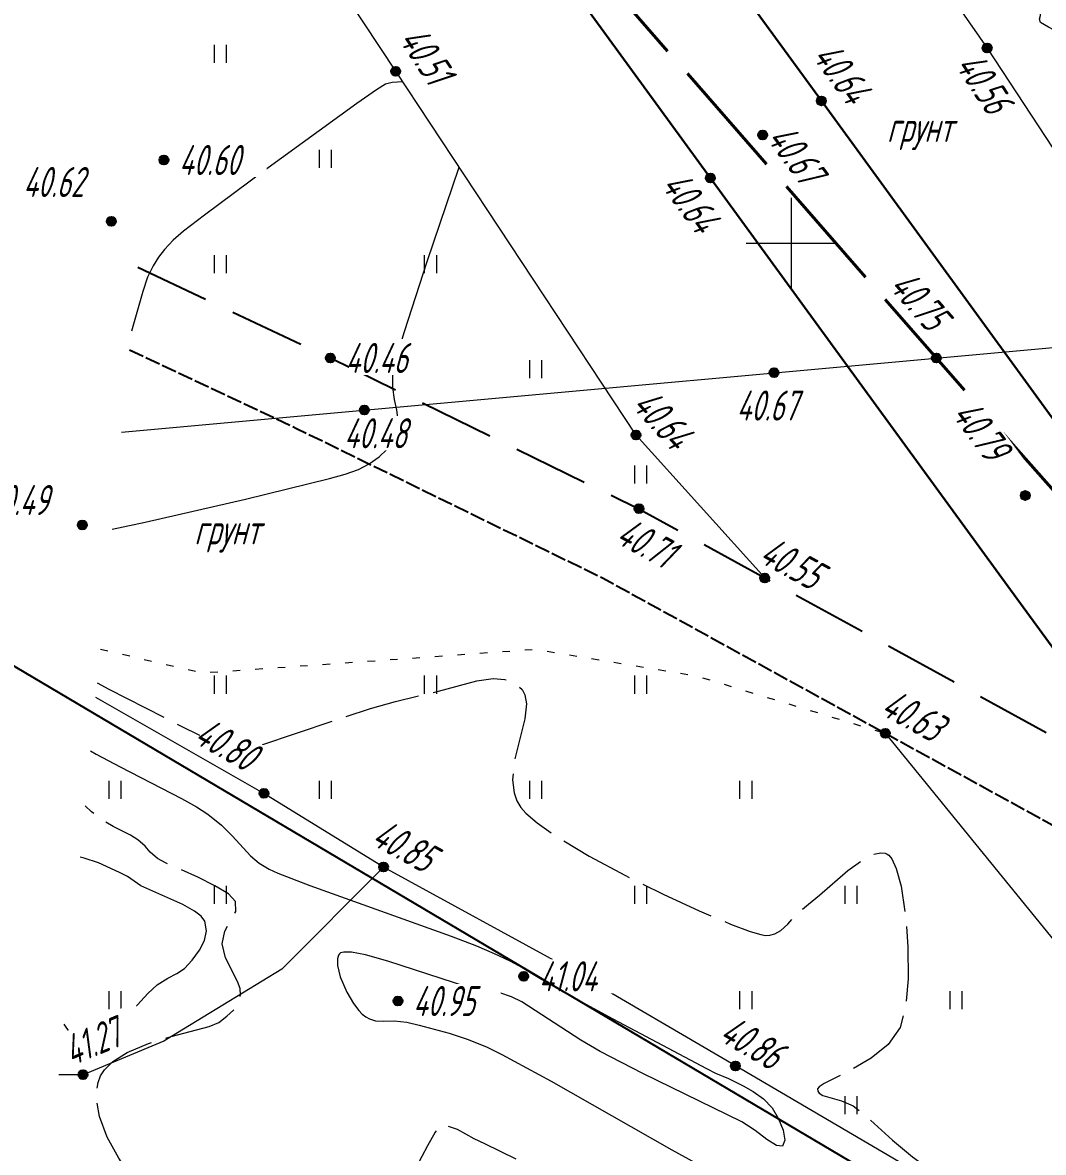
# Model space of a CAD drawing. Extents: x 2208637 to 2213412, y 575334 to 577367.
# Drawn here: x 2211174.41 to 2211208.4, y 576819.73 to 576857.34 of the extents above; entities that cross this region are included whole.
import ezdxf
from ezdxf.enums import TextEntityAlignment as Align

# ---------------------------------------------------------------- set-up
doc = ezdxf.new("R2010")
doc.units = 0
doc.header["$LTSCALE"] = 0.5
for name, pattern in [('2000_366_2', [1.5, 0.5, -1]), ('500_122_1_2', [10, 8, -2]), ('500_193_1_1', [7, 5, -2]), ('500_193_1_2', [1, 1, 0]), ('500_329_3', [6, 5, -1])]:
    doc.linetypes.add(name, pattern=pattern)
doc.layers.get('0').update_dxf_attribs({"lineweight": 25})
for name, color, linetype, lineweight in [('ИИ_ГАЗОПРОВОДЫ', 150, 'Continuous', 25), ('ИИ_ГОРИЗОНТАЛИ_ОСН', 32, 'Continuous', 15), ('ИИ_ГРАНИЦЫ_ЗЕМЛЕПОЛЬЗОВАТЕЛЕЙ', 7, 'Continuous', 25), ('ИИ_ДОРОГИ_АД', 7, 'Continuous', 25), ('ИИ_КАБЕЛЯ_СВЯЗИ', 212, 'Continuous', 25), ('ИИ_КООРДИНАТНАЯ_СЕТКА', 3, 'Continuous', 25), ('ИИ_ОГРАДЫ', 7, 'Continuous', 25), ('ИИ_ОТМЕТКИ', 7, 'Continuous', 25), ('ИИ_УГОДЬЯ', 7, 'Continuous', 25)]:
    doc.layers.add(name, color=color, linetype=linetype, lineweight=lineweight)
doc.styles.add('D431', font='', dxfattribs={"height": 1})
doc.styles.add('GOST 2.304', font='cs_gost2304.shx', dxfattribs={"width": 0.8, "oblique": 15})
doc.styles.get('D431').set_extended_font_data('D431', italic=True)
doc.linetypes.add('2000_475_1', pattern='A,3,[1,Topography.shx,S=0.5,R=90,X=0,Y=0],0', length=3)
doc.linetypes.add('2000_485_1', pattern='A,34.5,[1,Topography.shx,S=1.5,R=120,X=0.5,Y=-0.87],-0.01,[1,Topography.shx,S=1.5,R=0,X=-0.25,Y=0.43],0,[3,Topography.shx,S=1,R=0,X=0.5,Y=0],-0.01,[1,Topography.shx,S=1.5,R=60,X=0.5,Y=-0.87],-1,34.5', length=70.02)
doc.linetypes.add('500_132_1', pattern='A,4,[3,Topography.shx,S=2.5,R=0,X=0,Y=0],4,-2', length=10)

# ---------------------------------------------------------------- blocks, each defined once
blk = doc.blocks.new('500_12')
at = {"color": 0, "linetype": 'Continuous', "lineweight": -2, "flags": 128}
for points in [[(0, 3), (0, -3)], [(-3, 0), (3, 0)]]:
    blk.add_lwpolyline(points, dxfattribs=at)
at = {"color": 7, "linetype": 'Continuous', "lineweight": -2, "style": 'D431'}
blk.add_attdef('Вертикальная_подпись', (-0.5, 0.5), '', height=2, rotation=90, dxfattribs=at)
blk.add_attdef('Горизонтальная_подпись', (0.5, 0.5), '', height=2, dxfattribs=at)
blk = doc.blocks.new('500_401')
at = {"color": 0, "linetype": 'Continuous', "lineweight": -2}
for points in [[(-0.4, 0), (-0.4, 1.2)], [(0.4, 0), (0.4, 1.2)]]:
    blk.add_lwpolyline(points, dxfattribs=at)
blk = doc.blocks.new('500_330_1')
at = {"linetype": 'Continuous', "lineweight": -2}
h = blk.add_hatch(color=0, dxfattribs=at)
h.dxf.hatch_style = 1
edge = h.paths.add_edge_path()
edge.add_arc((0, 0), 0.3, 0, 360)
at = {"color": 0, "linetype": 'Continuous', "lineweight": -2}
blk.add_circle((0, 0), 0.3, dxfattribs=at)
at = {"color": 0, "linetype": 'Continuous', "lineweight": -2, "style": 'GOST 2.304', "flags": 1}
for tag, p in [('Номер', (-1, -1)), ('Номер_рабочей_станции', (-1, -3.5))]:
    blk.add_attdef(tag, text='', height=2, dxfattribs=at).set_placement(p, align=Align.RIGHT)
at = {"color": 0, "linetype": 'Continuous', "lineweight": -2, "style": 'GOST 2.304'}
blk.add_attdef('Высота', (1, -1), '', height=2, dxfattribs=at)
at = {"color": 0, "linetype": 'Continuous', "lineweight": -2, "style": 'GOST 2.304', "flags": 1}
blk.add_attdef('Код', (0, -3.5), '', height=2, dxfattribs=at)
blk = doc.blocks.new('PD7E29FB7921E4EA9B9E6094250D61F')
at = {"color": 0, "linetype": '2000_485_1', "lineweight": -2, "flags": 128}
blk.add_lwpolyline([(2211134.45, 576819.17), (2211144.86, 576833.83), (2211150.75, 576843), (2211154.99, 576846.09), (2211159.93, 576844.44), (2211166.09, 576840.68), (2211208, 576815.87), (2211189.79, 576788.76)], close=True, dxfattribs=at)
at = {"color": 0, "lineweight": -2, "flags": 1}
for tag in ['Адрес (местоположение) участка', 'Дата постановки на учет', 'Тип объекта', 'Статус записи о ЗУ по справочнику', 'Кадастровый номер, обозначение, учетный номер объекта', 'Кадастровый номер квартала', 'Вид разрешенного использования по классификатору', 'Площадь, кв.м', 'Категория земель', 'Вид использования по документу', 'Кадастровая стоимость']:
    blk.add_attdef(tag, (0, 0), '', height=0.2, dxfattribs=at)

msp = doc.modelspace()

# ---------------------------------------------------------------- linework, layer by layer
at = {"layer": 'ИИ_ГАЗОПРОВОДЫ', "linetype": '500_122_1_2', "lineweight": 40, "elevation": 629.549, "flags": 128}
msp.add_lwpolyline([(2211183.591, 576876.872), (2211186.516, 576871.351), (2211192.136, 576860.751), (2211194.105, 576858.431), (2211205.965, 576844.89), (2211213.428, 576836.486), (2211217.544, 576831.882), (2211223.02, 576825.757), (2211232.134, 576816.04), (2211236.684, 576811.279), (2211241.977, 576805.703), (2211251.484, 576795.729), (2211263.068, 576783.571), (2211267.382, 576779.049)], dxfattribs=at)
at = {"layer": 'ИИ_ГОРИЗОНТАЛИ_ОСН', "color": 32, "linetype": '500_329_3', "lineweight": 20, "flags": 128}
for points, elevation in [([(2211212.17, 576847.898), (2211212.304, 576848.159), (2211212.62, 576848.568), (2211213.172, 576849.053), (2211213.994, 576849.571), (2211214.862, 576849.998), (2211216.297, 576850.613), (2211216.647, 576850.818), (2211216.897, 576851.11), (2211217.072, 576851.383), (2211217.371, 576851.916), (2211217.782, 576852.536), (2211217.882, 576852.751), (2211217.912, 576852.924), (2211217.906, 576853.074), (2211217.852, 576853.188), (2211217.511, 576853.254), (2211217.403, 576853.388), (2211217.287, 576853.588), (2211217.108, 576853.778), (2211216.878, 576853.871), (2211215.179, 576854.335), (2211214.436, 576854.56), (2211213.684, 576854.824), (2211212.23, 576855.44), (2211210.47, 576856.249), (2211208.971, 576856.975), (2211208.572, 576857.181), (2211208.304, 576857.343), (2211208.278, 576857.456), (2211208.303, 576857.571), (2211208.302, 576857.746), (2211208.133, 576857.938), (2211207.866, 576858.198), (2211207.698, 576858.537), (2211207.783, 576858.884), (2211208.04, 576859.524), (2211209.17, 576862.108), (2211209.441, 576862.823), (2211209.547, 576863.283), (2211209.525, 576863.76), (2211209.438, 576864.168), (2211209.257, 576864.522), (2211208.955, 576864.838), (2211208.566, 576865.019), (2211207.951, 576865.164), (2211207.192, 576865.277), (2211206.371, 576865.366), (2211204.875, 576865.492), (2211204.155, 576865.543), (2211203.489, 576865.57), (2211202.905, 576865.575), (2211202.427, 576865.558), (2211202.08, 576865.52), (2211201.785, 576865.413), (2211201.55, 576865.264), (2211201.333, 576865.15), (2211201.092, 576865.148), (2211200.825, 576865.422), (2211200.286, 576866.108), (2211198.667, 576868.313), (2211196.795, 576870.943), (2211194.531, 576874.193), (2211194.342, 576874.528), (2211194.276, 576874.727), (2211194.259, 576874.94), (2211194.273, 576875.197), (2211194.267, 576875.483), (2211194.189, 576875.788), (2211194.149, 576875.841)], 40.75), ([(2211176.895, 576835.36), (2211177.285, 576835.149), (2211179.518, 576834.007), (2211180.441, 576833.557), (2211181.122, 576833.247), (2211181.474, 576833.12), (2211181.782, 576833.115), (2211182.031, 576833.174), (2211185.128, 576834.226), (2211185.998, 576834.503), (2211186.826, 576834.743), (2211188.263, 576835.086), (2211189.535, 576835.433), (2211190.081, 576835.509), (2211190.471, 576835.475), (2211190.735, 576835.379), (2211190.898, 576835.275), (2211191.043, 576835.136), (2211191.137, 576834.965), (2211191.188, 576834.657), (2211191.132, 576834.168), (2211190.779, 576832.725), (2211190.725, 576832.129), (2211190.777, 576831.701), (2211190.872, 576831.43), (2211191, 576831.214), (2211191.17, 576831.023), (2211191.541, 576830.705), (2211192.215, 576830.233), (2211193.277, 576829.596), (2211194.485, 576828.945), (2211195.741, 576828.323), (2211196.941, 576827.771), (2211197.985, 576827.33), (2211198.64, 576827.086), (2211198.992, 576826.979), (2211199.148, 576826.95), (2211199.293, 576826.961), (2211199.457, 576827.005), (2211199.663, 576827.116), (2211199.894, 576827.328), (2211200.186, 576827.654), (2211200.576, 576827.995), (2211200.945, 576828.292), (2211201.889, 576829.112), (2211202.381, 576829.468), (2211202.748, 576829.652), (2211202.994, 576829.704), (2211203.139, 576829.687), (2211203.204, 576829.661), (2211203.258, 576829.624), (2211203.361, 576829.497), (2211203.502, 576829.186), (2211203.663, 576828.59), (2211203.812, 576827.637), (2211203.894, 576826.569), (2211203.898, 576825.506), (2211203.814, 576824.57), (2211203.63, 576823.883), (2211203.231, 576823.325), (2211202.664, 576822.868), (2211202.035, 576822.499), (2211201.102, 576822.022), (2211200.936, 576821.908), (2211200.886, 576821.843), (2211200.891, 576821.771), (2211200.936, 576821.702), (2211201.058, 576821.624), (2211201.677, 576821.445), (2211202.068, 576821.284), (2211202.367, 576821.054), (2211203.383, 576820.141), (2211204.043, 576819.587), (2211204.767, 576819.053), (2211205.525, 576818.606), (2211206.289, 576818.308), (2211207.035, 576818.128), (2211207.752, 576818), (2211208.433, 576817.942), (2211209.072, 576817.969), (2211209.661, 576818.098), (2211210.092, 576818.287), (2211210.389, 576818.483), (2211210.663, 576818.731), (2211210.745, 576818.828), (2211210.875, 576819.055), (2211210.998, 576819.464), (2211211.052, 576820.105), (2211210.997, 576820.985), (2211210.768, 576822.633), (2211210.739, 576823.108), (2211210.777, 576823.348), (2211210.839, 576823.441), (2211210.94, 576823.476), (2211211.053, 576823.467), (2211211.223, 576823.378), (2211211.454, 576823.136), (2211211.758, 576822.683), (2211212.457, 576821.515), (2211212.875, 576820.925), (2211213.298, 576820.428), (2211215.203, 576818.322), (2211215.873, 576817.545), (2211216.471, 576816.794), (2211216.944, 576816.109), (2211217.24, 576815.528), (2211217.412, 576814.832), (2211217.456, 576814.139), (2211217.419, 576813.481), (2211217.304, 576812.401), (2211217.322, 576812.042), (2211217.422, 576811.681), (2211217.534, 576811.402), (2211217.688, 576811.142), (2211217.91, 576810.838), (2211218.227, 576810.521), (2211219.691, 576809.348), (2211220.046, 576808.994), (2211220.297, 576808.598), (2211220.593, 576807.89), (2211220.801, 576807.601), (2211221.053, 576807.406), (2211221.548, 576807.209), (2211221.85, 576807.058), (2211222.362, 576806.711), (2211224.118, 576805.411), (2211224.296, 576805.262), (2211224.368, 576805.009), (2211225.098, 576804.76), (2211225.433, 576804.588), (2211225.772, 576804.308), (2211226.22, 576803.874), (2211227.167, 576802.886), (2211227.28, 576802.862), (2211227.624, 576802.846), (2211227.684, 576802.789), (2211234.173, 576793.088)], 40.75), ([(2211169.182, 576812.72), (2211169.69, 576812.159), (2211170.404, 576811.456), (2211171.197, 576810.813), (2211172.022, 576810.281), (2211172.852, 576809.844), (2211173.661, 576809.483), (2211175.7, 576808.693), (2211176.164, 576808.47), (2211176.71, 576808.084), (2211177.533, 576807.334), (2211177.86, 576807.13), (2211178.138, 576807.043), (2211178.461, 576807.027), (2211178.747, 576807.07), (2211179.022, 576807.161), (2211179.375, 576807.347), (2211179.797, 576807.675), (2211180.205, 576808.095), (2211180.604, 576808.593), (2211181, 576809.152), (2211181.322, 576809.734), (2211181.607, 576810.435), (2211181.853, 576811.192), (2211182.06, 576811.942), (2211182.443, 576813.518), (2211182.576, 576813.875), (2211182.708, 576814.169), (2211182.781, 576814.443), (2211182.738, 576814.745), (2211182.553, 576814.955), (2211182.167, 576815.211), (2211181.013, 576815.892), (2211180.353, 576816.333), (2211179.708, 576816.851), (2211179.132, 576817.454), (2211178.604, 576818.123), (2211178.086, 576818.821), (2211177.618, 576819.533), (2211177.234, 576820.241), (2211176.973, 576820.928), (2211176.877, 576821.451), (2211176.883, 576821.822), (2211176.928, 576822.057), (2211177.012, 576822.279), (2211177.142, 576822.484), (2211177.415, 576822.755), (2211177.893, 576823.059), (2211178.608, 576823.359), (2211179.364, 576823.589), (2211180.628, 576823.916), (2211180.948, 576824.051), (2211181.218, 576824.265), (2211181.431, 576824.461), (2211181.584, 576824.683), (2211181.672, 576824.972), (2211181.658, 576825.186), (2211181.572, 576825.421), (2211181.165, 576826.212), (2211181.053, 576826.677), (2211181.145, 576827.091), (2211181.511, 576827.75), (2211181.504, 576828.08), (2211181.269, 576828.334), (2211180.816, 576828.609), (2211180.251, 576828.887), (2211179.189, 576829.36), (2211178.899, 576829.515), (2211178.661, 576829.726), (2211178.491, 576829.919), (2211178.253, 576830.131), (2211178.006, 576830.286), (2211177.425, 576830.578), (2211177.074, 576830.785), (2211176.711, 576831.07), (2211176.495, 576831.271)], 41.25), ([(2211230.237, 576793.471), (2211229.539, 576794.436), (2211229, 576795.255), (2211228.719, 576795.596), (2211228.363, 576795.9), (2211227.885, 576796.175), (2211227.306, 576796.337), (2211226.47, 576796.438), (2211225.479, 576796.491), (2211224.436, 576796.506), (2211223.441, 576796.498), (2211221.766, 576796.451), (2211221.645, 576796.465), (2211221.537, 576796.5), (2211221.345, 576796.863), (2211221.155, 576797.089), (2211220.89, 576797.205), (2211220.159, 576797.399), (2211219.928, 576797.539), (2211219.844, 576797.762), (2211219.868, 576798.299), (2211219.825, 576798.834), (2211219.783, 576799.146), (2211219.7, 576799.504), (2211219.559, 576799.882), (2211218.886, 576801.461), (2211216.987, 576805.766), (2211216.8, 576806.289), (2211216.572, 576807.135), (2211216.393, 576807.518), (2211216.078, 576807.914), (2211215.646, 576808.193), (2211214.783, 576808.63), (2211213.585, 576809.187), (2211212.149, 576809.827), (2211208.952, 576811.204), (2211203.569, 576813.458), (2211202.116, 576814.089), (2211201.998, 576814.167), (2211189.803, 576820.012), (2211189.454, 576820.181), (2211188.897, 576820.49), (2211188.533, 576820.61), (2211188.308, 576820.612), (2211188.154, 576820.4), (2211187.895, 576819.946), (2211187.249, 576818.729), (2211187.168, 576818.619), (2211187.08, 576818.513), (2211186.16, 576817.607), (2211185.686, 576817.107), (2211185.254, 576816.604), (2211184.937, 576816.156), (2211184.443, 576815.318), (2211184.284, 576814.944), (2211184.222, 576814.637), (2211184.223, 576814.392), (2211184.249, 576814.218), (2211184.291, 576814.066), (2211184.368, 576813.934), (2211184.563, 576813.708), (2211184.946, 576813.36), (2211187.024, 576811.759), (2211187.709, 576811.183), (2211188.268, 576810.618), (2211188.627, 576810.084), (2211188.832, 576809.447), (2211188.865, 576808.873), (2211188.717, 576807.76), (2211188.685, 576807.14), (2211188.781, 576806.425), (2211188.988, 576805.753), (2211189.307, 576804.942), (2211189.7, 576804.055), (2211190.127, 576803.152), (2211191.407, 576800.61), (2211191.611, 576800.25), (2211191.796, 576799.978), (2211191.954, 576799.699), (2211192.077, 576799.324), (2211192.18, 576798.882), (2211192.28, 576798.327), (2211192.322, 576797.723), (2211192.273, 576797.247), (2211192.169, 576796.915), (2211192.061, 576796.713), (2211191.931, 576796.548), (2211191.787, 576796.423), (2211191.534, 576796.278), (2211191.142, 576796.151), (2211190.605, 576796.065), (2211189.561, 576795.965), (2211189.159, 576795.862), (2211188.745, 576795.612), (2211188.441, 576795.34), (2211188.141, 576795.112), (2211187.735, 576794.995), (2211187.324, 576795.079), (2211186.873, 576795.328), (2211186.365, 576795.642), (2211185.787, 576795.922), (2211185.123, 576796.069), (2211184.556, 576796.011), (2211184.026, 576795.809), (2211183.508, 576795.546), (2211182.981, 576795.303), (2211182.419, 576795.16), (2211181.801, 576795.198), (2211181.255, 576795.442), (2211180.614, 576795.907), (2211179.9, 576796.538), (2211179.138, 576797.279), (2211177.558, 576798.877), (2211176.788, 576799.625), (2211176.061, 576800.266), (2211174.635, 576801.394), (2211171.742, 576803.524), (2211171.119, 576804.063), (2211170.152, 576805.106), (2211169.701, 576805.514), (2211169.308, 576805.741), (2211168.975, 576805.838), (2211168.598, 576805.86), (2211168.462, 576805.846), (2211168.182, 576805.773), (2211167.749, 576805.568), (2211167.17, 576805.161), (2211166.496, 576804.526), (2211165.937, 576803.872), (2211165.619, 576803.421), (2211165.478, 576803.168), (2211165.439, 576803.056), (2211165.45, 576802.979), (2211165.503, 576802.916), (2211165.641, 576802.855), (2211166.262, 576802.721), (2211166.573, 576802.529), (2211166.754, 576802.235), (2211166.993, 576801.718), (2211167.256, 576801.045), (2211167.511, 576800.282), (2211167.725, 576799.498), (2211167.866, 576798.758), (2211167.9, 576798.131), (2211167.78, 576797.495), (2211167.535, 576796.886), (2211167.236, 576796.334), (2211166.779, 576795.574), (2211166.707, 576795.411), (2211166.694, 576795.333), (2211166.723, 576795.257), (2211166.787, 576795.182), (2211166.921, 576795.109), (2211167.5, 576794.952), (2211168.088, 576794.678), (2211168.443, 576794.556), (2211168.861, 576794.502), (2211169.287, 576794.631), (2211170.843, 576795.383), (2211171.779, 576795.806), (2211172.692, 576796.127), (2211173.341, 576796.245), (2211173.746, 576796.218), (2211173.967, 576796.133), (2211174.06, 576796.068), (2211174.131, 576795.997), (2211174.245, 576795.82), (2211174.353, 576795.471), (2211174.393, 576794.879), (2211174.311, 576793.999), (2211174.129, 576793.041), (2211173.895, 576792.09), (2211173.462, 576790.552), (2211173.36, 576790.134), (2211173.242, 576789.355), (2211172.995, 576788.213), (2211172.808, 576787.062), (2211172.645, 576786.378), (2211172.406, 576785.683), (2211172.065, 576785.021), (2211171.599, 576784.437), (2211171.043, 576783.996), (2211170.254, 576783.518), (2211169.299, 576783.034), (2211168.242, 576782.576), (2211167.151, 576782.176), (2211166.092, 576781.865), (2211165.13, 576781.675), (2211164.474, 576781.631), (2211164.072, 576781.672), (2211163.854, 576781.739), (2211163.762, 576781.784), (2211163.656, 576781.856), (2211163.474, 576782.042), (2211163.27, 576782.413), (2211163.103, 576783.041), (2211163.016, 576783.956), (2211162.999, 576785.772), (2211162.958, 576786.328), (2211162.884, 576786.625), (2211162.805, 576786.751), (2211162.678, 576786.827), (2211162.504, 576786.863), (2211162.207, 576786.837), (2211161.771, 576786.695), (2211161.225, 576786.425), (2211160.755, 576786.162), (2211160.446, 576786.021), (2211160.173, 576785.986), (2211159.951, 576785.983), (2211159.677, 576785.953), (2211157.651, 576785.501), (2211156.617, 576785.237), (2211155.623, 576784.951), (2211154.801, 576784.66), (2211154.282, 576784.385), (2211153.873, 576784.023), (2211153.553, 576783.654), (2211153.324, 576783.259), (2211153.189, 576782.816), (2211153.15, 576782.308), (2211153.286, 576781.809), (2211153.629, 576781.145), (2211154.098, 576780.396), (2211155.462, 576778.409), (2211155.637, 576778.092), (2211155.681, 576777.821), (2211155.644, 576777.369), (2211155.665, 576777.088), (2211155.758, 576776.517), (2211155.848, 576776.28), (2211156.027, 576776.067), (2211156.276, 576775.948), (2211156.683, 576775.854), (2211158.524, 576775.59), (2211159.868, 576775.355), (2211163.557, 576774.8), (2211165.068, 576774.55), (2211166.564, 576774.274), (2211167.95, 576773.974), (2211169.133, 576773.654), (2211169.87, 576773.385), (2211170.27, 576773.178), (2211170.452, 576773.038), (2211170.587, 576772.863), (2211170.698, 576772.644), (2211170.794, 576772.288), (2211170.812, 576771.775), (2211170.71, 576771.096), (2211170.358, 576769.733), (2211170.248, 576769.114), (2211170.275, 576768.581), (2211170.479, 576767.958), (2211170.741, 576767.425), (2211171.043, 576766.971), (2211171.363, 576766.585), (2211171.684, 576766.256), (2211172.047, 576765.93), (2211172.382, 576765.698), (2211172.738, 576765.537), (2211173.162, 576765.427), (2211173.569, 576765.401), (2211173.901, 576765.464), (2211174.241, 576765.558), (2211174.672, 576765.624), (2211175.915, 576765.638), (2211181.435, 576765.611), (2211181.588, 576765.655), (2211181.835, 576765.968), (2211182.095, 576766.06), (2211185.343, 576767), (2211186.787, 576767.437), (2211187.414, 576767.659), (2211188.882, 576768.234), (2211189.267, 576768.352), (2211189.657, 576768.436), (2211189.966, 576768.478), (2211192.1, 576768.698), (2211193.273, 576768.836), (2211193.882, 576768.894), (2211194.959, 576768.966), (2211195.276, 576769.024), (2211195.451, 576769.093), (2211195.563, 576769.192), (2211195.632, 576769.36), (2211195.653, 576769.561), (2211195.612, 576769.853), (2211195.466, 576770.198), (2211195.233, 576770.449), (2211194.882, 576770.486), (2211194.353, 576770.375), (2211193.405, 576770.119), (2211193.205, 576770.099), (2211193.13, 576770.121), (2211193.114, 576770.177), (2211193.164, 576770.249), (2211193.344, 576770.374), (2211193.726, 576770.561), (2211194.313, 576770.798), (2211195.231, 576771.133), (2211195.593, 576771.259), (2211196.04, 576771.388), (2211196.129, 576771.43), (2211196.686, 576771.225), (2211197.118, 576771.041), (2211197.429, 576770.866), (2211197.612, 576770.668), (2211197.724, 576770.469), (2211197.895, 576770.25), (2211198.081, 576770.097), (2211198.499, 576769.83), (2211198.741, 576769.636), (2211198.997, 576769.373), (2211199.543, 576768.729), (2211199.677, 576768.668), (2211199.826, 576768.635), (2211200.422, 576768.589), (2211200.6, 576768.545), (2211200.48, 576768.474), (2211200.23, 576768.417), (2211199.541, 576768.343), (2211199.223, 576768.287), (2211198.919, 576768.2), (2211197.575, 576767.738), (2211197.002, 576767.575), (2211195.633, 576767.293), (2211192.995, 576766.818), (2211192.082, 576766.636), (2211191.881, 576766.544), (2211191.539, 576766.329), (2211189.395, 576765.28), (2211188.668, 576764.895), (2211188.031, 576764.523), (2211187.568, 576764.198), (2211187.167, 576763.815), (2211186.889, 576763.464), (2211186.409, 576762.729), (2211186.058, 576762.281), (2211185.658, 576761.847), (2211183.181, 576759.329), (2211182.656, 576758.766), (2211182.292, 576758.335), (2211181.967, 576757.882), (2211181.708, 576757.48), (2211181.496, 576757.106), (2211181.312, 576756.737), (2211180.913, 576755.857), (2211180.728, 576755.407), (2211180.617, 576755.032), (2211180.615, 576754.765), (2211180.76, 576754.575), (2211180.988, 576754.462), (2211181.256, 576754.305), (2211182.907, 576752.67), (2211183.497, 576752.126), (2211184.065, 576751.653), (2211184.564, 576751.311), (2211185.227, 576751.006), (2211185.903, 576750.791), (2211186.515, 576750.647), (2211187.228, 576750.504), (2211187.478, 576750.358), (2211187.621, 576750.313)], 41.25)]:
    msp.add_lwpolyline(points, dxfattribs=dict(at, elevation=elevation))
at = {"layer": 'ИИ_ГОРИЗОНТАЛИ_ОСН', "flags": 128}
for points, elevation in [([(2211187.074, 576855.362), (2211186.72, 576855.35), (2211186.491, 576855.293), (2211186.192, 576855.102), (2211185.541, 576854.648), (2211182.466, 576852.42), (2211180.465, 576850.927), (2211179.774, 576850.392), (2211179.421, 576850.094), (2211179.137, 576849.789), (2211178.933, 576849.528), (2211178.762, 576849.244), (2211178.577, 576848.869), (2211178.412, 576848.389), (2211178.038, 576847.071)], 40.5), ([(2211177.394, 576840.479), (2211178.49, 576840.713), (2211181.831, 576841.47), (2211184.628, 576842.162), (2211185.155, 576842.307), (2211185.599, 576842.464), (2211185.954, 576842.65), (2211186.288, 576842.889), (2211186.539, 576843.123), (2211186.728, 576843.4), (2211186.877, 576843.765), (2211186.923, 576844.101), (2211186.879, 576844.439), (2211186.799, 576844.798), (2211186.735, 576845.195), (2211186.741, 576845.651), (2211186.863, 576846.177), (2211187.126, 576847.058), (2211187.888, 576849.391), (2211188.949, 576852.525)], 40.5), ([(2211176.674, 576833.098), (2211176.864, 576832.99), (2211177.663, 576832.561), (2211179.704, 576831.515), (2211180.204, 576831.238), (2211180.585, 576830.992), (2211181.035, 576830.619), (2211181.402, 576830.252), (2211182.001, 576829.606), (2211182.294, 576829.361), (2211182.628, 576829.155), (2211182.909, 576829.023), (2211183.972, 576828.616), (2211188.68, 576826.927), (2211189.522, 576826.605), (2211190.117, 576826.356), (2211190.635, 576826.106), (2211191.047, 576825.883), (2211192.164, 576825.212), (2211194.07, 576824.174), (2211197.188, 576822.525), (2211197.485, 576822.372), (2211197.913, 576822.194), (2211198.406, 576821.941), (2211198.74, 576821.757), (2211199.082, 576821.518), (2211199.369, 576821.214), (2211199.586, 576820.847), (2211199.739, 576820.467), (2211199.795, 576820.142), (2211199.72, 576819.942), (2211199.51, 576819.956), (2211199.198, 576820.162), (2211198.808, 576820.46), (2211198.366, 576820.749), (2211195.062, 576822.353), (2211193.645, 576823.085), (2211193.002, 576823.463), (2211191.031, 576824.746), (2211190.696, 576824.914), (2211190.303, 576825.044), (2211189.238, 576825.226), (2211186.573, 576826.099), (2211185.834, 576826.303), (2211185.36, 576826.392), (2211185.107, 576826.4), (2211184.998, 576826.371), (2211184.964, 576826.345), (2211184.932, 576826.298), (2211184.893, 576826.179), (2211184.896, 576825.947), (2211184.99, 576825.571), (2211185.212, 576825.063), (2211185.436, 576824.687), (2211185.61, 576824.455), (2211185.722, 576824.336), (2211185.84, 576824.241), (2211185.968, 576824.171), (2211186.159, 576824.115), (2211186.421, 576824.102), (2211186.782, 576824.114), (2211187.208, 576824.067), (2211187.616, 576823.971), (2211188.619, 576823.698), (2211189.21, 576823.497), (2211189.859, 576823.24), (2211190.37, 576822.993), (2211192.015, 576822.098), (2211196.027, 576819.821), (2211197.383, 576819.074)], 41), ([(2211180.483, 576827.428), (2211180.361, 576827.589), (2211180.142, 576827.756), (2211179.747, 576827.977), (2211178.345, 576828.605), (2211177.902, 576828.915), (2211177.64, 576829.05), (2211176.944, 576829.367), (2211176.468, 576829.53), (2211176.328, 576829.554)], 41.5), ([(2211175.786, 576824.004), (2211175.973, 576823.717), (2211176.18, 576823.503), (2211176.32, 576823.416), (2211176.473, 576823.374), (2211176.646, 576823.38), (2211176.917, 576823.468), (2211177.29, 576823.705), (2211177.758, 576824.124), (2211178.588, 576825.018), (2211178.894, 576825.306), (2211179.245, 576825.526), (2211179.543, 576825.682), (2211179.809, 576825.854), (2211180.064, 576826.125), (2211180.298, 576826.463), (2211180.466, 576826.787), (2211180.538, 576827.106), (2211180.483, 576827.428)], 41.5)]:
    msp.add_lwpolyline(points, dxfattribs=dict(at, elevation=elevation))
at = {"layer": 'ИИ_ДОРОГИ_АД', "lineweight": 30, "flags": 128}
for points in [[(2211184.981, 576876.736), (2211192.76, 576866.057), (2211201.01, 576854.734), (2211209.531, 576843.037), (2211210.937, 576841.107), (2211230.187, 576814.829)], [(2211180.753, 576874.896), (2211181.077, 576874.452), (2211189.139, 576863.386), (2211197.317, 576852.161), (2211207.303, 576838.453), (2211212.316, 576831.61)]]:
    msp.add_lwpolyline(points, dxfattribs=at)
at = {"layer": 'ИИ_ДОРОГИ_АД', "lineweight": 20, "flags": 128}
for points in [[(2211192.956, 576875.958), (2211206.53, 576856.49), (2211216.503, 576841.299), (2211222.51, 576832.99), (2211229.471, 576823.163), (2211233.079, 576818.289)], [(2211199.125, 576838.854), (2211194.84, 576843.61), (2211186.838, 576855.719), (2211179.906, 576866.21)], [(2211224.193, 576808.028), (2211221.259, 576812.138), (2211210.55, 576824.6), (2211203.14, 576833.683)]]:
    msp.add_lwpolyline(points, dxfattribs=at)
at = {"layer": 'ИИ_ДОРОГИ_АД', "color": 7, "linetype": '500_193_1_1', "flags": 128}
msp.add_lwpolyline([(2211178.245, 576849.194), (2211184.662, 576846.175), (2211194.936, 576841.155), (2211199.125, 576838.854), (2211212.316, 576831.61)], dxfattribs=at)
at = {"layer": 'ИИ_ДОРОГИ_АД', "color": 7, "linetype": '500_193_1_2', "flags": 128}
msp.add_lwpolyline([(2211177.977, 576846.447), (2211183.538, 576843.831), (2211193.739, 576838.846), (2211203.14, 576833.683), (2211215.951, 576826.647)], dxfattribs=at)
at = {"layer": 'ИИ_КАБЕЛЯ_СВЯЗИ', "linetype": '500_132_1', "lineweight": 20, "elevation": -0.615, "flags": 128}
msp.add_lwpolyline([(2211177.709, 576843.707), (2211215.565, 576847.15), (2211278.07, 576842.53)], dxfattribs=at)
at = {"layer": 'ИИ_ОГРАДЫ', "linetype": '2000_475_1', "lineweight": 20, "flags": 128}
for points in [[(2211162.622, 576808.075), (2211168.265, 576803.967), (2211175.984, 576798.346), (2211187.337, 576790.079), (2211198.61, 576781.87), (2211202.273, 576779.203), (2211205.78, 576783.95), (2211213.97, 576795.91), (2211217.167, 576801.007), (2211219.283, 576803.789), (2211220.81, 576806.45), (2211220.79, 576809.08), (2211215.99, 576812.01), (2211210.26, 576815.345), (2211206.96, 576817.52), (2211203.574, 576819.431), (2211198.15, 576822.61), (2211192.726, 576825.789), (2211186.43, 576829.23), (2211182.45, 576831.68), (2211176.847, 576834.872)], [(2211186.43, 576829.23), (2211183.048, 576825.828), (2211179.116, 576823.43), (2211176.426, 576822.314), (2211175.621, 576822.307)]]:
    msp.add_lwpolyline(points, dxfattribs=at)
at = {"layer": 'ИИ_УГОДЬЯ', "linetype": '2000_366_2', "lineweight": 20, "flags": 128}
msp.add_lwpolyline([(2211177.004, 576836.483), (2211180.397, 576835.692), (2211187.244, 576836.176), (2211191.47, 576836.48), (2211196.822, 576835.599), (2211203.14, 576833.683)], dxfattribs=at)

# ---------------------------------------------------------------- block references
at = {"layer": 'ИИ_КООРДИНАТНАЯ_СЕТКА', "color": 3, "lineweight": 20, "xscale": 0.5, "yscale": 0.5, "zscale": 0.5}
msp.add_blockref('500_12', (2211200, 576850), dxfattribs=at)
at = {"layer": 'ИИ_УГОДЬЯ', "lineweight": 20, "xscale": 0.5, "yscale": 0.5, "zscale": 0.5}
for p in [(2211181, 576856), (2211184.5, 576852.5), (2211181, 576849), (2211188, 576849), (2211191.5, 576845.5), (2211195, 576842), (2211181, 576835), (2211188, 576835), (2211195, 576835), (2211177.5, 576831.5), (2211184.5, 576831.5), (2211191.5, 576831.5), (2211198.5, 576831.5), (2211181, 576828), (2211195, 576828), (2211202, 576828), (2211177.5, 576824.5), (2211198.5, 576824.5), (2211205.5, 576824.5), (2211202, 576821)]:
    msp.add_blockref('500_401', p, dxfattribs=at)

# ---------------------------------------------------------------- wipeouts: each hides what was drawn before it
at = {"lineweight": 0}
msp.add_wipeout([(2211173.314, 576840.876), (2211176.175, 576840.876), (2211176.175, 576842.016), (2211173.314, 576842.016)], dxfattribs=at).dxf.layer = 'ИИ_ОТМЕТКИ'

# ---------------------------------------------------------------- next in the draw order: block references
at = {"layer": 'ИИ_ОТМЕТКИ'}
ref = msp.add_blockref('500_330_1', (2211176.4, 576840.61, 40.49), dxfattribs=dict(at, xscale=0.5, yscale=0.5, zscale=0.5))
ref.add_attrib('Высота', '40.49', (2211173.197, 576840.946), dxfattribs={"layer": '0', "color": 0, "linetype": 'Continuous', "lineweight": -2, "height": 1, "style": 'GOST 2.304', "oblique": 15, "width": 0.8})

# ---------------------------------------------------------------- next in the draw order: wipeouts: each hides what was drawn before it
at = {"lineweight": 0}
for points, layer in [([(2211203.271, 576853.296), (2211206.428, 576853.296), (2211206.428, 576854.168), (2211203.271, 576854.168)], 'ИИ_ДОРОГИ_АД'), ([(2211180.206, 576839.9), (2211183.363, 576839.9), (2211183.363, 576840.771), (2211180.206, 576840.771)], 'ИИ_ДОРОГИ_АД'), ([(2211186.914, 576856.641), (2211188.37, 576854.438), (2211189.321, 576855.066), (2211187.865, 576857.27)], 'ИИ_ОТМЕТКИ'), ([(2211179.733, 576852.195), (2211182.534, 576852.195), (2211182.534, 576853.393), (2211179.733, 576853.393)], 'ИИ_ОТМЕТКИ'), ([(2211174.544, 576851.463), (2211177.369, 576851.463), (2211177.369, 576852.681), (2211174.544, 576852.681)], 'ИИ_ОТМЕТКИ'), ([(2211195.653, 576851.778), (2211197.219, 576849.628), (2211198.187, 576850.334), (2211196.621, 576852.484)], 'ИИ_ОТМЕТКИ'), ([(2211203.244, 576848.401), (2211205.103, 576846.279), (2211205.961, 576847.03), (2211204.102, 576849.152)], 'ИИ_ОТМЕТКИ'), ([(2211185.279, 576845.605), (2211188.06, 576845.605), (2211188.06, 576846.803), (2211185.279, 576846.803)], 'ИИ_ОТМЕТКИ'), ([(2211194.682, 576844.441), (2211196.463, 576842.465), (2211197.352, 576843.267), (2211195.572, 576845.243)], 'ИИ_ОТМЕТКИ'), ([(2211198.299, 576844.021), (2211201.12, 576844.021), (2211201.12, 576845.218), (2211198.299, 576845.218)], 'ИИ_ОТМЕТКИ'), ([(2211205.333, 576844.159), (2211207.006, 576841.887), (2211207.924, 576842.563), (2211206.251, 576844.835)], 'ИИ_ОТМЕТКИ'), ([(2211185.233, 576843.099), (2211188.094, 576843.099), (2211188.094, 576844.239), (2211185.233, 576844.239)], 'ИИ_ОТМЕТКИ'), ([(2211194.172, 576839.934), (2211196.504, 576838.653), (2211197.053, 576839.652), (2211194.72, 576840.933)], 'ИИ_ОТМЕТКИ'), ([(2211198.945, 576839.294), (2211201.4, 576837.946), (2211201.949, 576838.945), (2211199.493, 576840.293)], 'ИИ_ОТМЕТКИ'), ([(2211202.994, 576834.219), (2211205.449, 576832.87), (2211206.026, 576833.92), (2211203.571, 576835.269)], 'ИИ_ОТМЕТКИ'), ([(2211180.128, 576833.278), (2211182.562, 576831.892), (2211183.127, 576832.883), (2211180.693, 576834.269)], 'ИИ_ОТМЕТКИ'), ([(2211172.527, 576831.85), (2211175.007, 576831.85), (2211175.007, 576832.99), (2211172.527, 576832.99)], 'ИИ_ОТМЕТКИ'), ([(2211186.035, 576829.887), (2211188.493, 576828.544), (2211189.039, 576829.544), (2211186.582, 576830.887)], 'ИИ_ОТМЕТКИ'), ([(2211191.717, 576825.02), (2211194.197, 576825.02), (2211194.197, 576826.16), (2211191.717, 576826.16)], 'ИИ_ОТМЕТКИ'), ([(2211187.527, 576824.2), (2211190.328, 576824.2), (2211190.328, 576825.34), (2211187.527, 576825.34)], 'ИИ_ОТМЕТКИ'), ([(2211176.18, 576822.575), (2211178.619, 576823.588), (2211178.153, 576824.712), (2211175.714, 576823.7)], 'ИИ_ОТМЕТКИ'), ([(2211197.61, 576823.365), (2211199.958, 576821.989), (2211200.563, 576823.022), (2211198.216, 576824.398)], 'ИИ_ОТМЕТКИ')]:
    msp.add_wipeout(points, dxfattribs=at).dxf.layer = layer

# ---------------------------------------------------------------- next in the draw order: block references
at = {"layer": 'ИИ_ГРАНИЦЫ_ЗЕМЛЕПОЛЬЗОВАТЕЛЕЙ'}
msp.add_blockref('PD7E29FB7921E4EA9B9E6094250D61F', (0, 0), dxfattribs=at)
at = {"layer": 'ИИ_ОТМЕТКИ'}
ref = msp.add_blockref('500_330_1', (2211186.838, 576855.719, 40.506), dxfattribs=dict(at, xscale=0.4999999999999999, yscale=0.4999999999999999, zscale=0.4999999999999999, rotation=303.4573000593674))
ref.add_attrib('Высота', '40.51', (2211186.908, 576856.777), dxfattribs={"layer": '0', "color": 0, "linetype": 'Continuous', "lineweight": -2, "height": 1, "rotation": 303.4573, "style": 'GOST 2.304', "oblique": 15, "width": 0.8})
ref = msp.add_blockref('500_330_1', (2211179.116, 576852.765, 40.604), dxfattribs=dict(at, xscale=0.5, yscale=0.5, zscale=0.5))
ref.add_attrib('Высота', '40.60', (2211179.616, 576852.265, -27.069), dxfattribs={"layer": '0', "color": 0, "linetype": 'Continuous', "lineweight": -2, "height": 1, "style": 'GOST 2.304', "oblique": 15, "width": 0.8})
ref = msp.add_blockref('500_330_1', (2211177.37, 576850.72, 40.62), dxfattribs=dict(at, xscale=0.5, yscale=0.5, zscale=0.5))
ref.add_attrib('Высота', '40.62', (2211174.428, 576851.533), dxfattribs={"layer": '0', "color": 0, "linetype": 'Continuous', "lineweight": -2, "height": 1, "style": 'GOST 2.304', "oblique": 15, "width": 0.8})
ref = msp.add_blockref('500_330_1', (2211197.317, 576852.161, 40.642), dxfattribs=dict(at, xscale=0.4999999999999999, yscale=0.4999999999999999, zscale=0.4999999999999999, rotation=306.0738231356202))
ref.add_attrib('Высота', '40.64', (2211195.641, 576851.914, 0.019), dxfattribs={"layer": '0', "color": 0, "linetype": 'Continuous', "lineweight": -2, "height": 1, "rotation": 306.0738, "style": 'GOST 2.304', "oblique": 15, "width": 0.8})
ref = msp.add_blockref('500_330_1', (2211204.84, 576846.175, 40.753), dxfattribs=dict(at, xscale=0.5, yscale=0.5, zscale=0.5, rotation=311.2141884759151))
ref.add_attrib('Высота', '40.75', (2211203.22, 576848.535), dxfattribs={"layer": '0', "color": 0, "linetype": 'Continuous', "lineweight": -2, "height": 1, "rotation": 311.2142, "style": 'GOST 2.304', "oblique": 15, "width": 0.8})
ref = msp.add_blockref('500_330_1', (2211184.662, 576846.175, 40.464), dxfattribs=dict(at, xscale=0.5, yscale=0.5, zscale=0.5))
ref.add_attrib('Высота', '40.46', (2211185.162, 576845.675, -26.976), dxfattribs={"layer": '0', "color": 0, "linetype": 'Continuous', "lineweight": -2, "height": 1, "style": 'GOST 2.304', "oblique": 15, "width": 0.8})
ref = msp.add_blockref('500_330_1', (2211199.437, 576845.683, 40.666), dxfattribs=dict(at, xscale=0.5, yscale=0.5, zscale=0.5))
ref.add_attrib('Высота', '40.67', (2211198.182, 576844.091), dxfattribs={"layer": '0', "color": 0, "linetype": 'Continuous', "lineweight": -2, "height": 1, "style": 'GOST 2.304', "oblique": 15, "width": 0.8})
ref = msp.add_blockref('500_330_1', (2211194.84, 576843.61, 40.64), dxfattribs=dict(at, xscale=0.4999999999999999, yscale=0.4999999999999999, zscale=0.4999999999999999, rotation=312.0216686526506))
ref.add_attrib('Высота', '40.64', (2211194.656, 576844.575), dxfattribs={"layer": '0', "color": 0, "linetype": 'Continuous', "lineweight": -2, "height": 1, "rotation": 312.0217, "style": 'GOST 2.304', "oblique": 15, "width": 0.8})
ref = msp.add_blockref('500_330_1', (2211185.793, 576844.442, 40.482), dxfattribs=dict(at, xscale=0.5, yscale=0.5, zscale=0.5))
ref.add_attrib('Высота', '40.48', (2211185.116, 576843.169), dxfattribs={"layer": '0', "color": 0, "linetype": 'Continuous', "lineweight": -2, "height": 1, "style": 'GOST 2.304', "oblique": 15, "width": 0.8})
ref = msp.add_blockref('500_330_1', (2211207.796, 576841.597, 40.791), dxfattribs=dict(at, xscale=0.5, yscale=0.5, zscale=0.5, rotation=306.3744145757133))
ref.add_attrib('Высота', '40.79', (2211205.32, 576844.294), dxfattribs={"layer": '0', "color": 0, "linetype": 'Continuous', "lineweight": -2, "height": 1, "rotation": 306.3744, "style": 'GOST 2.304', "oblique": 15, "width": 0.8})
ref = msp.add_blockref('500_330_1', (2211194.936, 576841.155, 40.711), dxfattribs=dict(at, xscale=0.5, yscale=0.5, zscale=0.5, rotation=331.2234805664343))
ref.add_attrib('Высота', '40.71', (2211194.103, 576840.051), dxfattribs={"layer": '0', "color": 0, "linetype": 'Continuous', "lineweight": -2, "height": 1, "rotation": 331.2235, "style": 'GOST 2.304', "oblique": 15, "width": 0.8})
ref = msp.add_blockref('500_330_1', (2211199.125, 576838.854, 40.552), dxfattribs=dict(at, xscale=0.5, yscale=0.5, zscale=0.5, rotation=331.2234805664343))
ref.add_attrib('Высота', '40.55', (2211198.876, 576839.412), dxfattribs={"layer": '0', "color": 0, "linetype": 'Continuous', "lineweight": -2, "height": 1, "rotation": 331.2235, "style": 'GOST 2.304', "oblique": 15, "width": 0.8})
ref = msp.add_blockref('500_330_1', (2211203.14, 576833.683, 40.634), dxfattribs=dict(at, xscale=0.5, yscale=0.5, zscale=0.5, rotation=331.2234805673261))
ref.add_attrib('Высота', '40.63', (2211202.925, 576834.336), dxfattribs={"layer": '0', "color": 0, "linetype": 'Continuous', "lineweight": -2, "height": 1, "rotation": 331.2235, "style": 'GOST 2.304', "oblique": 15, "width": 0.8})
ref = msp.add_blockref('500_330_1', (2211182.45, 576831.68, 40.8), dxfattribs=dict(at, xscale=0.5, yscale=0.5, zscale=0.5, rotation=330.3321804606529))
ref.add_attrib('Высота', '40.80', (2211180.061, 576833.397), dxfattribs={"layer": '0', "color": 0, "linetype": 'Continuous', "lineweight": -2, "height": 1, "rotation": 330.3322, "style": 'GOST 2.304', "oblique": 15, "width": 0.8})
ref = msp.add_blockref('500_330_1', (2211186.43, 576829.23, 40.85), dxfattribs=dict(at, xscale=0.4999999999999999, yscale=0.4999999999999999, zscale=0.4999999999999999, rotation=331.3430166137557))
ref.add_attrib('Высота', '40.85', (2211185.966, 576830.004), dxfattribs={"layer": '0', "color": 0, "linetype": 'Continuous', "lineweight": -2, "height": 1, "rotation": 331.343, "style": 'GOST 2.304', "oblique": 15, "width": 0.8})
ref = msp.add_blockref('500_330_1', (2211191.1, 576825.59, 41.04), dxfattribs=dict(at, xscale=0.5, yscale=0.5, zscale=0.5))
ref.add_attrib('Высота', '41.04', (2211191.6, 576825.09, -28.486), dxfattribs={"layer": '0', "color": 0, "linetype": 'Continuous', "lineweight": -2, "height": 1, "style": 'GOST 2.304', "oblique": 15, "width": 0.8})
ref = msp.add_blockref('500_330_1', (2211186.91, 576824.77, 40.95), dxfattribs=dict(at, xscale=0.5, yscale=0.5, zscale=0.5))
ref.add_attrib('Высота', '40.95', (2211187.41, 576824.27, -28.576), dxfattribs={"layer": '0', "color": 0, "linetype": 'Continuous', "lineweight": -2, "height": 1, "style": 'GOST 2.304', "oblique": 15, "width": 0.8})
ref = msp.add_blockref('500_330_1', (2211176.426, 576822.314, 41.269), dxfattribs=dict(at, xscale=0.5, yscale=0.5, zscale=0.5, rotation=22.53728869469236))
ref.add_attrib('Высота', '41.27', (2211176.045, 576822.595), dxfattribs={"layer": '0', "color": 0, "linetype": 'Continuous', "lineweight": -2, "height": 1, "rotation": 22.5373, "style": 'GOST 2.304', "oblique": 15, "width": 0.8})
ref = msp.add_blockref('500_330_1', (2211198.15, 576822.61, 40.86), dxfattribs=dict(at, xscale=0.5, yscale=0.5, zscale=0.5, rotation=329.6239916735888))
ref.add_attrib('Высота', '40.86', (2211197.545, 576823.485), dxfattribs={"layer": '0', "color": 0, "linetype": 'Continuous', "lineweight": -2, "height": 1, "rotation": 329.624, "style": 'GOST 2.304', "oblique": 15, "width": 0.8})

# ---------------------------------------------------------------- next in the draw order: texts
at = {"layer": 'ИИ_ДОРОГИ_АД', "ltscale": 0.5, "style": 'GOST 2.304', "oblique": 15, "width": 0.8}
msp.add_text('грунт', height=1, dxfattribs=at).set_placement((2211180.133, 576839.97, -88.25))

# ---------------------------------------------------------------- next in the draw order: wipeouts: each hides what was drawn before it
at = {"lineweight": 0}
for points in [[(2211200.684, 576856.074), (2211202.25, 576853.924), (2211203.219, 576854.629), (2211201.652, 576856.779)], [(2211205.444, 576855.785), (2211206.937, 576853.511), (2211207.938, 576854.168), (2211206.445, 576856.443)]]:
    msp.add_wipeout(points, dxfattribs=at).dxf.layer = 'ИИ_ОТМЕТКИ'

# ---------------------------------------------------------------- next in the draw order: block references
at = {"layer": 'ИИ_ОТМЕТКИ'}
ref = msp.add_blockref('500_330_1', (2211206.53, 576856.49, 40.56), dxfattribs=dict(at, xscale=0.5, yscale=0.5, zscale=0.5, rotation=303.2841712126424))
ref.add_attrib('Высота', '40.56', (2211205.438, 576855.922), dxfattribs={"layer": '0', "color": 0, "linetype": 'Continuous', "lineweight": -2, "height": 1, "rotation": 303.2842, "style": 'GOST 2.304', "oblique": 15, "width": 0.8})
ref = msp.add_blockref('500_330_1', (2211201.01, 576854.734, 40.638), dxfattribs=dict(at, xscale=0.5, yscale=0.5, zscale=0.5, rotation=306.0738231355654))
ref.add_attrib('Высота', '40.64', (2211200.672, 576856.209, 0.024), dxfattribs={"layer": '0', "color": 0, "linetype": 'Continuous', "lineweight": -2, "height": 1, "rotation": 306.0738, "style": 'GOST 2.304', "oblique": 15, "width": 0.8})

# ---------------------------------------------------------------- next in the draw order: texts
at = {"layer": 'ИИ_ДОРОГИ_АД', "ltscale": 0.5, "style": 'GOST 2.304', "oblique": 15, "width": 0.8}
msp.add_text('грунт', height=1, dxfattribs=at).set_placement((2211203.198, 576853.366, -88.25))

# ---------------------------------------------------------------- next in the draw order: wipeouts: each hides what was drawn before it
at = {"lineweight": 0}
msp.add_wipeout([(2211199.166, 576853.346), (2211200.839, 576851.075), (2211201.803, 576851.785), (2211200.13, 576854.056)], dxfattribs=at).dxf.layer = 'ИИ_ОТМЕТКИ'

# ---------------------------------------------------------------- next in the draw order: block references
at = {"layer": 'ИИ_ОТМЕТКИ'}
ref = msp.add_blockref('500_330_1', (2211199.055, 576853.596, 40.672), dxfattribs=dict(at, xscale=0.5, yscale=0.5, zscale=0.5, rotation=306.3744145757133))
ref.add_attrib('Высота', '40.67', (2211199.153, 576853.482, 40.672), dxfattribs={"layer": '0', "color": 0, "linetype": 'Continuous', "lineweight": -2, "height": 1, "rotation": 306.3744, "style": 'GOST 2.304', "oblique": 15, "width": 0.8})

doc.saveas('drawing.dxf')
